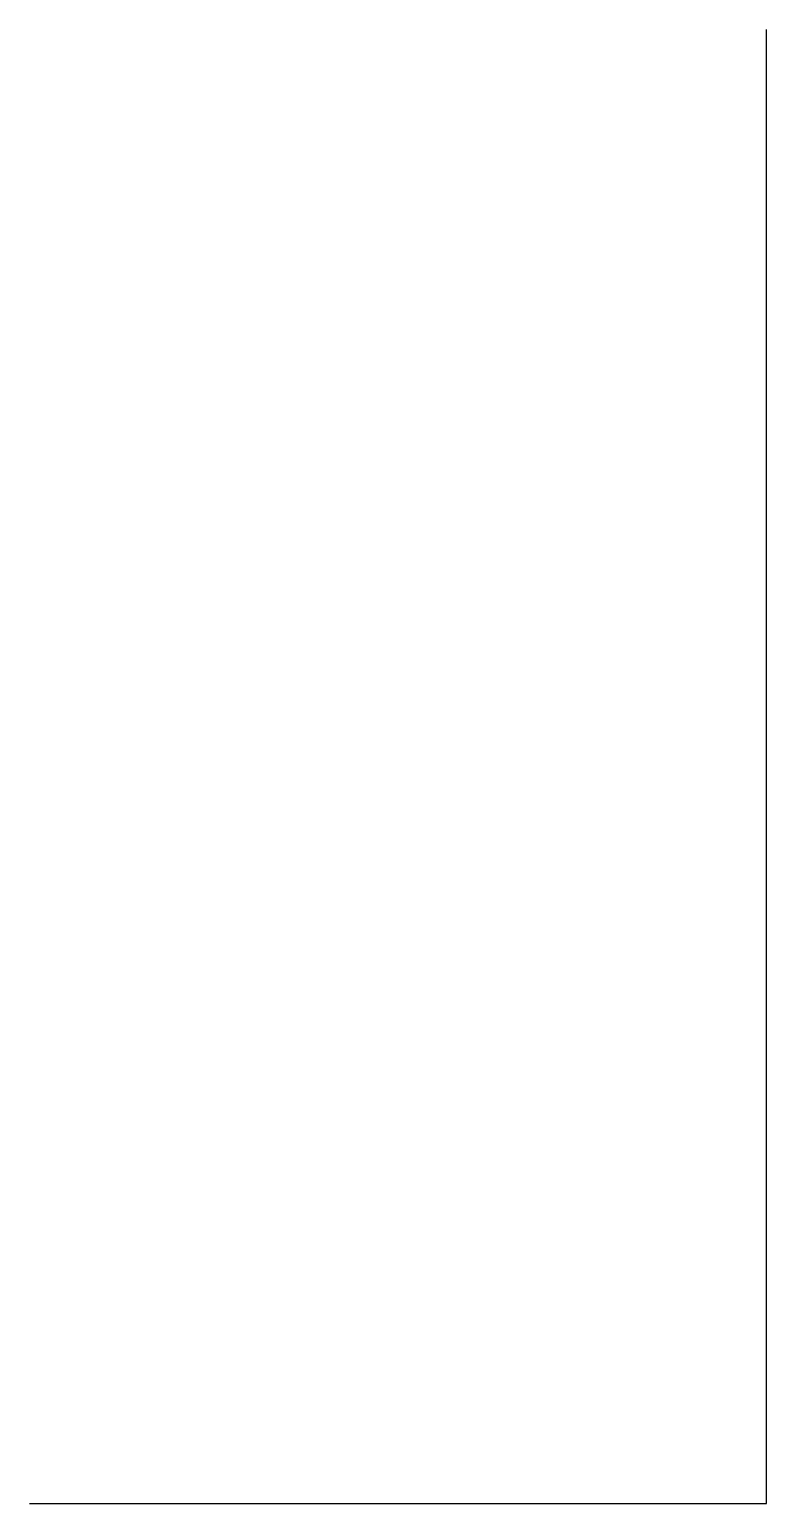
# Model space of a CAD drawing. Header units: metres. Extents: x 0 to 0.25, y 0 to 0.5.
import ezdxf

# ---------------------------------------------------------------- set-up
doc = ezdxf.new("R2010")
doc.units = ezdxf.units.M

msp = doc.modelspace()

# ---------------------------------------------------------------- linework, layer by layer
msp.add_lwpolyline([(0, 0), (0.25, 0), (0.25, 0.5)])

doc.saveas('drawing.dxf')
